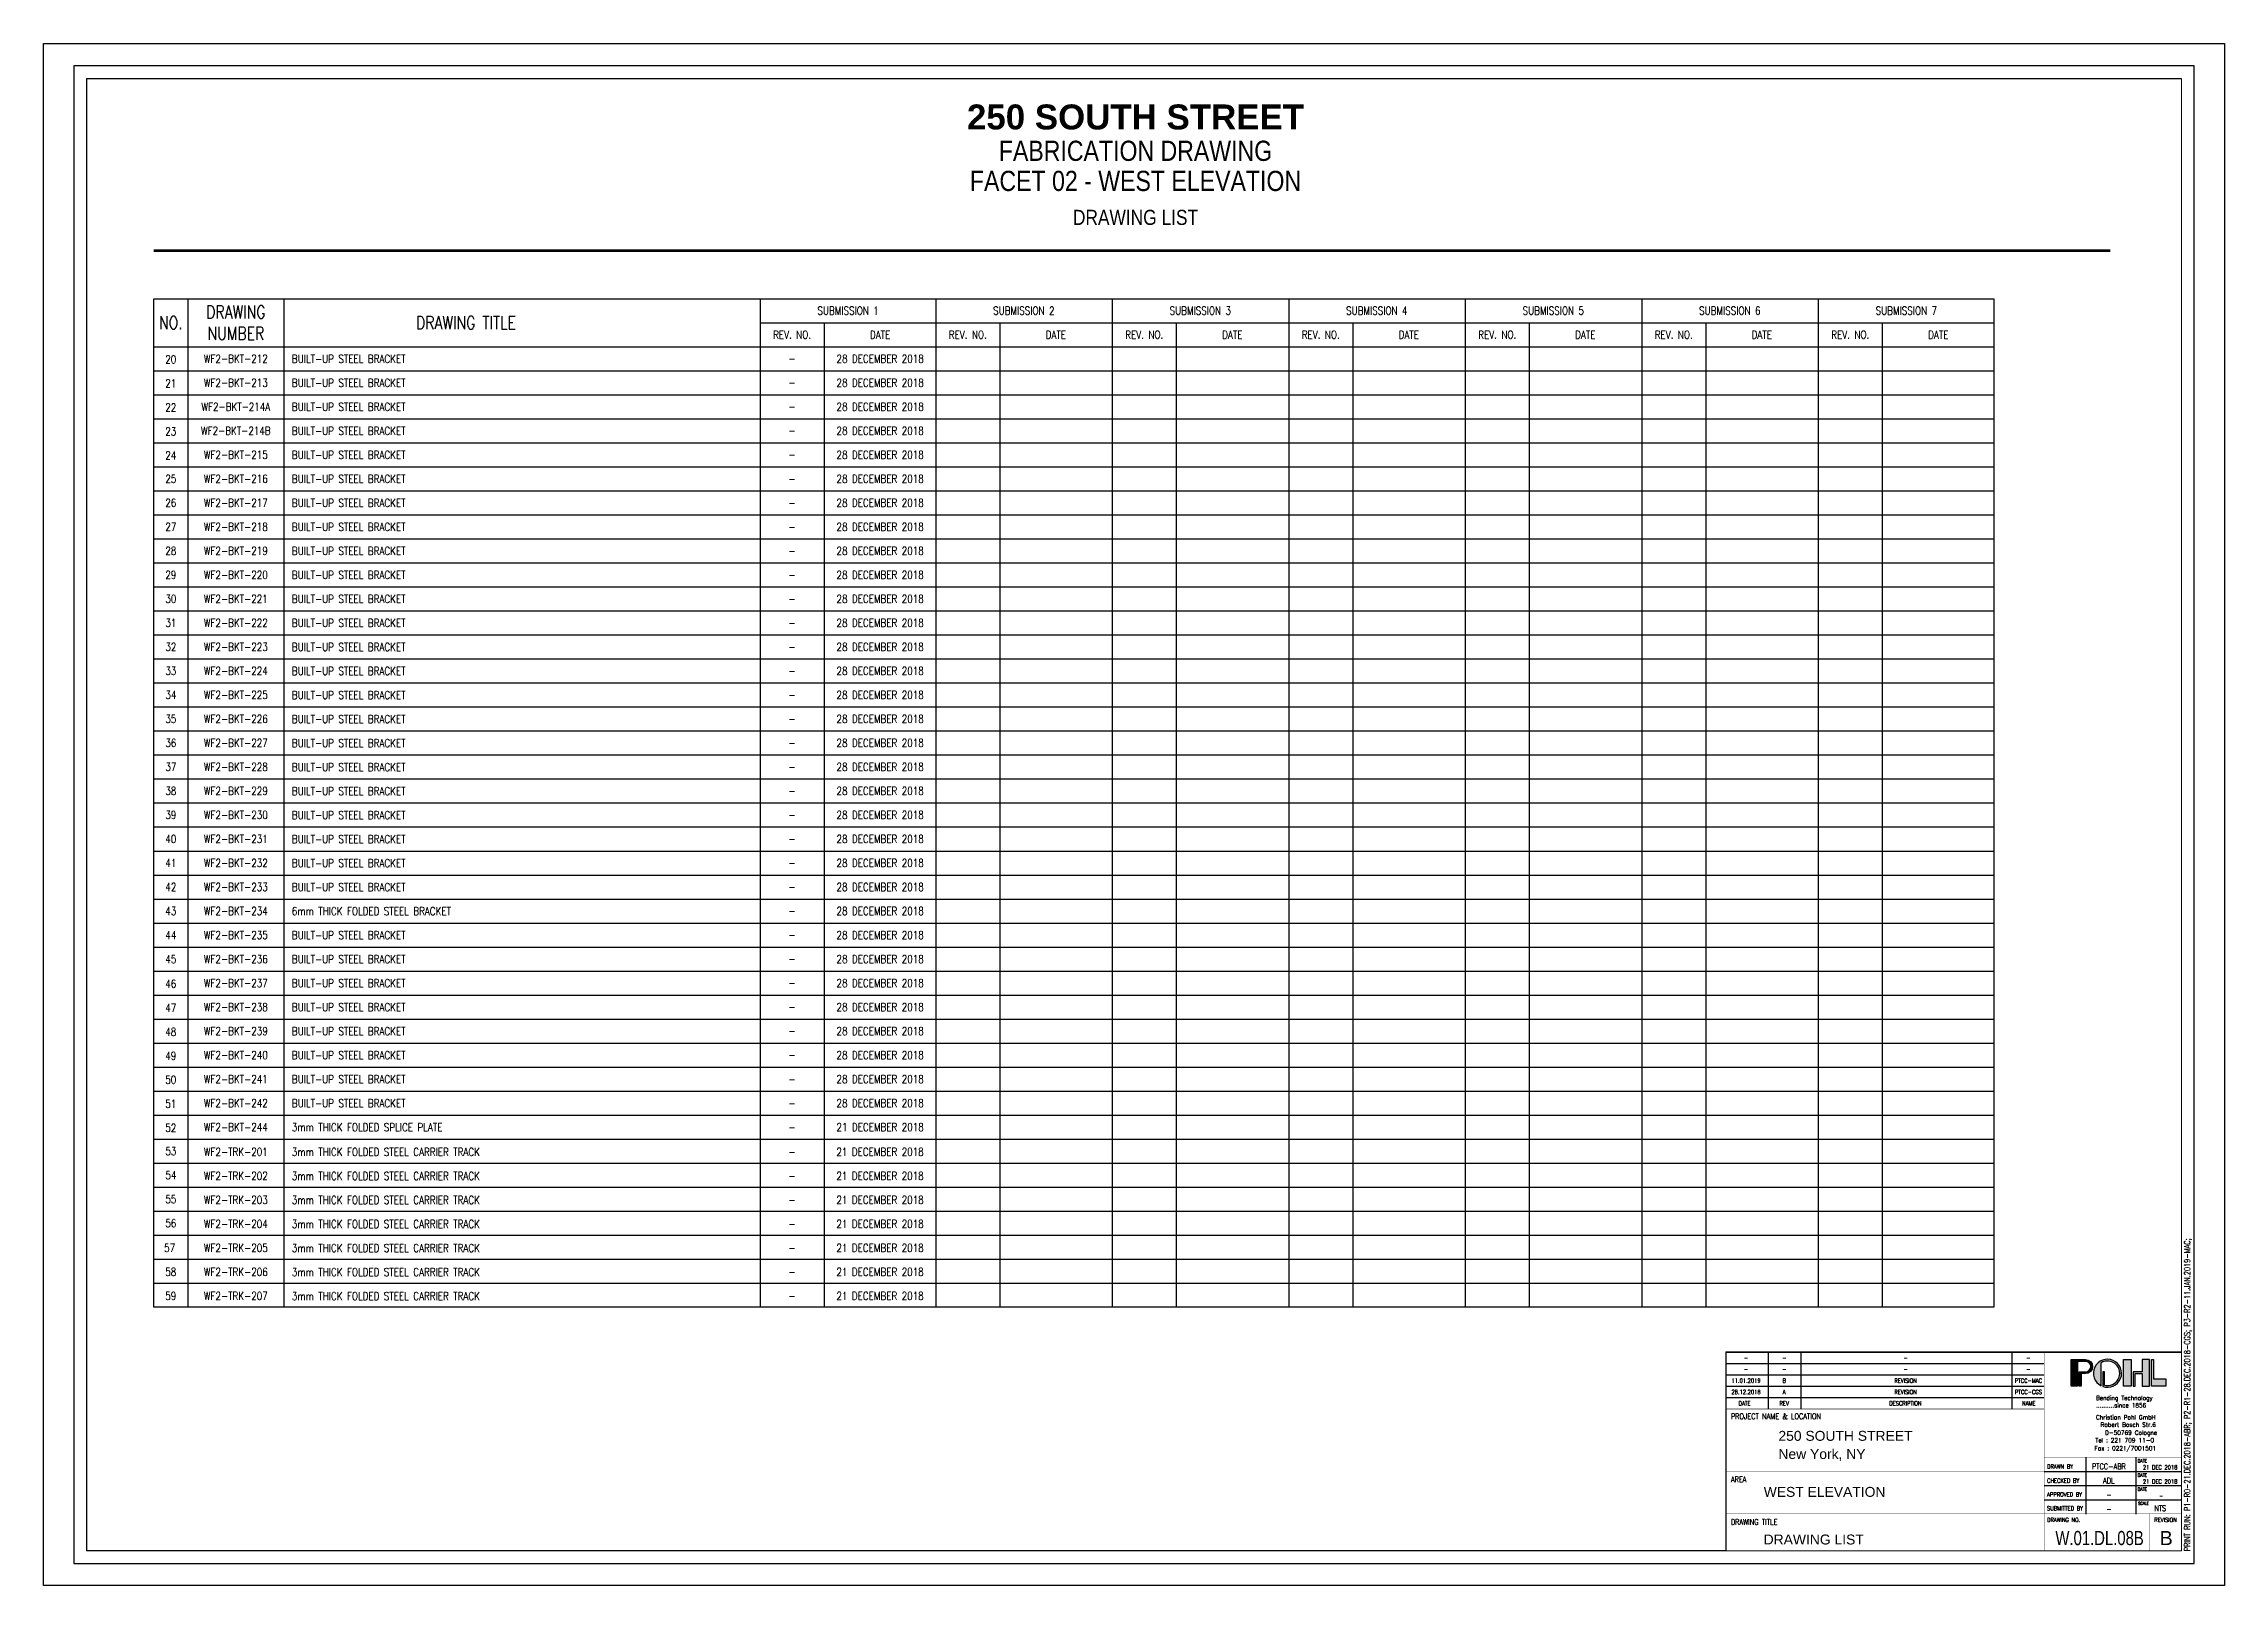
# Paper-space layout 'W.01.DL.08B' of a CAD drawing. Header units: inches. Extents: x -0.5 to 33.6, y -0.3 to 23.7.
# The model-space entities are those that its viewports show. They can reach past a viewport. Long polylines and large blocks are cut down to what shows.
import ezdxf
from ezdxf.enums import TextEntityAlignment as Align

# ---------------------------------------------------------------- set-up
doc = ezdxf.new("R2010")
doc.units = ezdxf.units.IN
doc.header["$MEASUREMENT"] = 0
doc.layers.get('Defpoints').update_dxf_attribs({"color": 250})
for name, color, linetype in [('Z-DIMN-1', 7, 'Continuous'), ('Z-SYMB', 7, 'Continuous'), ('Z-TEXT', 7, 'Continuous')]:
    doc.layers.add(name, color=color, linetype=linetype)
doc.styles.add('Austin', font='romans.shx', dxfattribs={"width": 0.8})
doc.styles.add('AUSTIN_BDR$0$RS8', font='romans.shx', dxfattribs={"width": 0.8})
doc.styles.add('POHL 2', font='arial.ttf')
doc.styles.add('ROMANS', font='romans.shx', dxfattribs={"width": 0.8, "bigfont": 'special.shx'})
doc.styles.get("Standard").update_dxf_attribs({"font": 'ARIALN.TTF'})

# ---------------------------------------------------------------- blocks, each defined once
blk = doc.blocks.new('POHL Germany LOGO A0')
for points in [[(12.4, -6.88), (12.4, -11.97), (13.05, -11.97), (13.05, -7.53), (14.62, -7.53, 1), (14.62, -2.57), (9.53, -2.57), (9.53, -11.97), (11.83, -11.97), (11.83, -3.22), (14.62, -3.22, -1), (14.62, -6.88)], [(21.32, -11.58), (21.32, -6.88), (20.66, -6.88), (20.66, -12.07, 31.872457), (20.09, -11.82), (20.09, -3.73, -1.507879)]]:
    blk.add_hatch(color=150).paths.add_polyline_path(points)
h = blk.add_hatch(color=150)
h.paths.add_polyline_path([(42.92, -11.96), (42.92, -9.34), (38.55, -9.34), (38.55, -2.53), (37.86, -2.53), (37.86, -11.96)])
h.paths.add_polyline_path([(34.62, -7.5), (34.62, -11.99), (37.12, -11.99), (37.12, -2.53), (34.62, -2.53), (34.62, -6.9), (32.12, -6.9), (31.43, -6.9), (31.43, -11.99), (32.12, -11.99), (32.12, -7.5)])
h.paths.add_polyline_path([(30.75, -2.56), (27.99, -2.56), (27.99, -11.99), (30.69, -11.99), (30.75, -11.92)])
at = {"color": 150}
for p, q in [((20.09, -11.82), (20.09, -3.73)), ((21.32, -6.88), (20.66, -6.88)), ((20.66, -6.88), (20.66, -12.07)), ((21.32, -11.58), (21.32, -6.88)), ((30.69, -11.99), (30.75, -11.92))]:
    blk.add_line(p, q, dxfattribs=at)
blk.add_lwpolyline([(12.4, -11.97), (12.4, -6.88), (14.62, -6.88, 1), (14.62, -3.22), (11.83, -3.22), (11.83, -11.97), (9.53, -11.97), (9.53, -2.57), (14.62, -2.57, -1), (14.62, -7.53), (13.05, -7.53), (13.05, -11.97)], format="xyb", close=True, dxfattribs=at)
for points in [[(27.99, -2.56), (30.75, -2.56), (30.75, -11.99), (27.99, -11.99)], [(34.62, -7.5), (34.62, -11.99), (37.12, -11.99), (37.12, -2.53), (34.62, -2.53), (34.62, -6.9), (32.12, -6.9), (31.43, -6.9), (31.43, -11.99), (32.12, -11.99), (32.12, -7.5)], [(42.92, -9.34), (42.92, -11.96), (37.86, -11.96), (37.86, -2.53), (38.55, -2.53), (38.55, -9.34)]]:
    blk.add_lwpolyline(points, close=True, dxfattribs=at)
for centre, radius, start, end in [((22.35, -7.4), 4.96, 250.17273, 242.98446), ((22.36, -7.4), 4.31, 255.97007, 121.76365)]:
    blk.add_arc(centre, radius, start, end, dxfattribs=at)
at = {"style": 'Austin'}
blk.add_text('Bending Technology', height=1.5, dxfattribs=at).set_placement((18.28, -16.84))
at = {"color": 7, "style": 'Austin'}
for s, p in [('Christian Pohl GmbH', (18.28, -23.67)), ('..........since 1856', (18.28, -19.45)), ('Tel : 221 709 11-0', (18.07, -31.77)), ('Robert Bosch Str.6', (19.91, -26.29)), ('D-50769 Cologne', (21.48, -29.11)), ('Fax : 0221/7001501', (17.78, -34.6))]:
    blk.add_text(s, height=1.5, dxfattribs=at).set_placement(p)
blk = doc.blocks.new('Title Block A1 Shop')
at = {"color": 1}
for p, q in [((655.08, 83.75), (836, 83.75)), ((672.06, 83.75), (672.06, 61.25)), ((684.99, 83.75), (684.99, 61.25)), ((768.59, 83.75), (768.59, 61.25)), ((655.08, 65.75), (781.45, 65.75)), ((798.04, 42.13), (798.04, 19.49)), ((817.88, 42.13), (817.88, 19.49))]:
    blk.add_line(p, q, dxfattribs=at)
at = {"color": 14}
for p, q in [((655.08, 79.25), (781.45, 79.25)), ((655.08, 74.75), (781.45, 74.75)), ((655.08, 70.25), (781.45, 70.25)), ((781.45, 36.5), (836, 36.5)), ((781.45, 30.88), (836, 30.88)), ((781.45, 25.25), (836, 25.25))]:
    blk.add_line(p, q, dxfattribs=at)
at = {"color": 8}
blk.add_lwpolyline([(841, 0), (841, 594), (0, 594), (0, 0)], close=True, dxfattribs=at)
at = {"color": 4, "lineweight": 30, "const_width": 0.225}
blk.add_lwpolyline([(836, 5), (836, 589), (5, 589), (5, 5)], close=True, dxfattribs=at)
at = {"color": 4, "const_width": 0.169}
blk.add_lwpolyline([(655.08, 83.75), (836, 83.75), (836, 5), (655.08, 5)], close=True, dxfattribs=at)
for points in [[(781.45, 83.75), (781.45, 5)], [(655.08, 61.25), (781.45, 61.25)], [(655.08, 36.5), (781.45, 36.5)], [(836, 42.13), (781.45, 42.13)], [(655.08, 19.63), (781.45, 19.63)], [(781.45, 19.63), (836, 19.63)], [(823.22, 19.63), (823.22, 5)]]:
    blk.add_lwpolyline(points, dxfattribs=at)
at = {"xscale": 1.125, "yscale": 1.125, "zscale": 1.125}
blk.add_blockref('POHL Germany LOGO A0', (781.45, 83.75), dxfattribs=at)
at = {"color": 8, "style": 'Austin', "width": 0.8}
for p in [(818.55, 39.99), (818.55, 34.36), (818.55, 28.74)]:
    blk.add_text('DATE', height=1.35, dxfattribs=at).set_placement(p)
at = {"color": 7, "style": 'Austin'}
for s, insert, char_height, attachment_point in [('DATE', (665.01, 63.5), 1.688, 6), ('REV', (678.34, 63.5), 1.688, 5), ('DESCRIPTION', (726.41, 63.5), 1.6875, 5), ('NAME', (775.37, 63.5), 1.688, 5)]:
    blk.add_mtext(s, dxfattribs=dict(at, insert=insert, char_height=char_height, attachment_point=attachment_point))
at = {"color": 8}
for s, insert, char_height, attachment_point, style in [('PROJECT NAME & LOCATION', (657.2, 58.34), 2.25, 4, 'Austin'), ('DRAWN BY', (782.61, 38.44), 1.688, 4, 'Austin'), ('AREA', (657.2, 33.32), 2.25, 4, 'Austin'), ('APPROVED BY', (782.61, 27.34), 1.6875, 4, 'Austin'), ('CHECKED BY', (782.61, 32.85), 1.688, 4, 'Austin'), ('DRAWING TITLE', (657.2, 16.43), 2.25, 4, 'Austin'), ('SUBMITTED BY', (782.61, 21.85), 1.6875, 4, 'Austin'), ('\\PDRAWING NO.', (782.61, 18.68), 1.6875, 4, 'AUSTIN_BDR$0$RS8'), ('\\PSCALE', (818.73, 24.8), 1.181, 4, 'Austin'), ('\\PREVISION', (829.61, 18.68), 1.688, 5, 'AUSTIN_BDR$0$RS8')]:
    blk.add_mtext(s, dxfattribs=dict(at, insert=insert, char_height=char_height, attachment_point=attachment_point, style=style))
at = {"color": 8, "style": 'Austin', "width": 0.8}
for tag, height, p in [('DATE_4', 1.69, (663.22, 81.5)), ('NUM_4', 1.69, (678.39, 81.5)), ('DESCRIPTION_4', 1.69, (726.48, 81.5)), ('NAME_4', 1.69, (775.23, 81.5)), ('DATE_3', 1.69, (663.22, 77)), ('DATE_2', 1.69, (663.22, 72.5)), ('NUM_3', 1.69, (678.39, 77)), ('NUM_2', 1.69, (678.39, 72.5)), ('DESCRIPTION_3', 1.69, (726.48, 77)), ('DESCRIPTION_2', 1.69, (726.48, 72.5)), ('NAME_3', 1.69, (775.23, 77)), ('NAME_2', 1.69, (775.23, 72.5)), ('DATE_1', 1.69, (663.22, 68)), ('NUM_1', 1.69, (678.39, 68)), ('DESCRIPTION_1', 1.69, (726.48, 68)), ('NAME_1', 1.69, (775.23, 68)), ('DRAW_BY', 2.25, (807.14, 38.45)), ('DRAW_DATE', 1.69, (827.51, 38.11)), ('CHECK_BY', 2.25, (807.14, 32.83)), ('APP_BY', 2.25, (807.14, 27.2)), ('CHECK_DATE', 1.69, (827.88, 32.48)), ('APP_DATE', 1.69, (827.89, 26.86)), ('SUBMITTED', 2.25, (807.14, 21.58)), ('SCALE', 2.25, (827.51, 21.91))]:
    blk.add_attdef(tag, text='', height=height, dxfattribs=at).set_placement(p, align=Align.MIDDLE_CENTER)
at = {"color": 7, "linetype": 'Continuous', "style": 'POHL 2'}
for tag, p in [('PROJECT_NAME_1', (676.08, 47.44)), ('PROJECT_NAME_2', (676.08, 40.22)), ('AREA', (676.08, 25.23)), ('DRAWING_TITLE', (676.08, 6.34))]:
    blk.add_attdef(tag, text='', height=3.94, dxfattribs=at).set_placement(p, align=Align.BOTTOM_LEFT)
at = {"color": 7, "style": 'POHL 2'}
for tag, p in [('NO.', (785.92, 5.57)), ('REV', (827.26, 5.57))]:
    blk.add_attdef(tag, text='', height=5.63, dxfattribs=at).set_placement(p, align=Align.BOTTOM_LEFT)

msp = doc.modelspace()

# ---------------------------------------------------------------- linework, layer by layer
msp.add_lwpolyline([(-106.817, -387.301, 0.0394, 0.0394, 0), (-76.266, -387.301, 0, 0, 0)], format="xyseb")
for points in [[(-106.817, -389.176), (-78.082, -389.176)], [(-106.817, -389.551), (-78.082, -389.551)], [(-106.817, -389.926), (-78.082, -389.926)], [(-106.817, -390.301), (-78.082, -390.301)], [(-106.817, -390.676), (-78.082, -390.676)], [(-106.817, -391.051), (-78.082, -391.051)], [(-106.817, -391.426), (-78.082, -391.426)], [(-106.817, -391.801), (-78.082, -391.801)], [(-106.817, -392.176), (-78.082, -392.176)], [(-106.817, -392.551), (-78.082, -392.551)], [(-106.817, -392.926), (-78.082, -392.926)], [(-106.817, -393.301), (-78.082, -393.301)], [(-106.817, -393.676), (-78.082, -393.676)], [(-106.817, -394.051), (-78.082, -394.051)], [(-106.817, -394.426), (-78.082, -394.426)], [(-106.817, -394.801), (-78.082, -394.801)], [(-106.817, -395.176), (-78.082, -395.176)], [(-106.817, -395.551), (-78.082, -395.551)], [(-106.817, -395.926), (-78.082, -395.926)], [(-106.817, -396.301), (-78.082, -396.301)], [(-106.817, -396.676), (-78.082, -396.676)], [(-106.817, -397.051), (-78.082, -397.051)], [(-106.817, -397.426), (-78.082, -397.426)], [(-106.817, -397.801), (-78.082, -397.801)], [(-106.817, -398.176), (-78.082, -398.176)], [(-106.817, -398.551), (-78.082, -398.551)], [(-106.817, -398.926), (-78.082, -398.926)], [(-106.817, -399.301), (-78.082, -399.301)], [(-106.817, -399.676), (-78.082, -399.676)], [(-106.817, -400.051), (-78.082, -400.051)], [(-106.817, -400.426), (-78.082, -400.426)], [(-106.817, -400.801), (-78.082, -400.801)], [(-106.817, -401.176), (-78.082, -401.176)], [(-106.817, -401.551), (-78.082, -401.551)], [(-106.817, -401.926), (-78.082, -401.926)], [(-106.817, -402.301), (-78.082, -402.301)], [(-106.817, -402.676), (-78.082, -402.676)], [(-106.817, -402.676), (-78.082, -402.676)], [(-106.817, -403.051), (-78.082, -403.051)], [(-106.817, -403.426), (-78.082, -403.426)]]:
    msp.add_lwpolyline(points)
at = {"layer": 'Defpoints'}
msp.add_lwpolyline([(-107.862, -384.612), (-75.146, -384.612), (-75.146, -404.504), (-82.269, -404.504), (-82.269, -407.604), (-107.862, -407.604)], close=True, dxfattribs=at)
at = {"layer": 'Z-SYMB', "color": 5}
msp.add_lwpolyline([(-106.817, -388.051), (-78.082, -388.051), (-78.082, -403.801), (-106.817, -403.801)], close=True, dxfattribs=at)
at = {"layer": 'Z-SYMB', "color": 1}
for points in [[(-106.286, -388.051), (-106.286, -403.801)], [(-104.786, -388.051), (-104.786, -403.801)]]:
    msp.add_lwpolyline(points, dxfattribs=at)
at = {"layer": 'Z-SYMB', "color": 5}
for points in [[(-97.35, -388.051), (-97.35, -403.801)], [(-94.606, -388.051), (-94.606, -403.801)], [(-91.85, -388.051), (-91.85, -403.801)], [(-89.094, -388.051), (-89.094, -403.801)], [(-86.338, -388.051), (-86.338, -403.801)], [(-83.582, -388.051), (-83.582, -403.801)], [(-80.825, -388.051), (-80.825, -403.801)], [(-106.817, -388.801), (-78.082, -388.801)]]:
    msp.add_lwpolyline(points, dxfattribs=at)
at = {"layer": 'Z-SYMB', "color": 2}
for points in [[(-97.35, -388.426), (-78.082, -388.426)], [(-96.35, -388.426), (-96.35, -403.801)], [(-93.606, -388.426), (-93.606, -403.801)], [(-90.85, -388.426), (-90.85, -403.801)], [(-88.094, -388.426), (-88.094, -403.801)], [(-85.338, -388.426), (-85.338, -403.801)], [(-82.582, -388.426), (-82.582, -403.801)], [(-79.825, -388.426), (-79.825, -403.801)]]:
    msp.add_lwpolyline(points, dxfattribs=at)

# ---------------------------------------------------------------- texts
at = {"insert": (-91.487, -385.018), "char_height": 0.38976, "width": 18.05801, "attachment_point": 2}
msp.add_mtext('{\\fArial Greek|b1|i0|c0|p34;250 SOUTH STREET}', dxfattribs=at)
at = {"attachment_point": 2}
for s, insert, char_height in [('FABRICATION DRAWING', (-91.487, -385.584), 0.31496), ('FACET 02 - WEST ELEVATION', (-91.487, -386.054), 0.31496), ('DRAWING LIST', (-91.487, -386.663), 0.23622)]:
    msp.add_mtext(s, dxfattribs=dict(at, insert=insert, char_height=char_height))
at = {"layer": 'Z-TEXT', "style": 'ROMANS', "width": 0.8}
for s, height, p in [('BUILT-UP STEEL BRACKET', 0.1254, (-104.661, -388.99)), ('BUILT-UP STEEL BRACKET', 0.1254, (-104.661, -389.365)), ('BUILT-UP STEEL BRACKET', 0.1254, (-104.661, -389.74)), ('BUILT-UP STEEL BRACKET', 0.12538, (-104.661, -390.115)), ('BUILT-UP STEEL BRACKET', 0.12538, (-104.661, -390.49)), ('BUILT-UP STEEL BRACKET', 0.12538, (-104.661, -390.865)), ('BUILT-UP STEEL BRACKET', 0.12538, (-104.661, -391.24)), ('BUILT-UP STEEL BRACKET', 0.12538, (-104.661, -391.615)), ('BUILT-UP STEEL BRACKET', 0.12538, (-104.661, -391.99)), ('BUILT-UP STEEL BRACKET', 0.12538, (-104.661, -392.365)), ('BUILT-UP STEEL BRACKET', 0.12538, (-104.661, -392.74)), ('BUILT-UP STEEL BRACKET', 0.12538, (-104.661, -393.115)), ('BUILT-UP STEEL BRACKET', 0.12538, (-104.661, -393.49)), ('BUILT-UP STEEL BRACKET', 0.12538, (-104.661, -393.865)), ('BUILT-UP STEEL BRACKET', 0.12538, (-104.661, -394.24)), ('BUILT-UP STEEL BRACKET', 0.12538, (-104.661, -394.615)), ('BUILT-UP STEEL BRACKET', 0.12538, (-104.661, -394.99)), ('BUILT-UP STEEL BRACKET', 0.12538, (-104.661, -395.365)), ('BUILT-UP STEEL BRACKET', 0.12538, (-104.661, -395.74)), ('BUILT-UP STEEL BRACKET', 0.12538, (-104.661, -396.115)), ('BUILT-UP STEEL BRACKET', 0.12538, (-104.661, -396.49)), ('BUILT-UP STEEL BRACKET', 0.12538, (-104.661, -396.865)), ('BUILT-UP STEEL BRACKET', 0.12538, (-104.661, -397.24)), ('6mm THICK FOLDED STEEL BRACKET', 0.12538, (-104.661, -397.615)), ('BUILT-UP STEEL BRACKET', 0.12538, (-104.661, -397.99)), ('BUILT-UP STEEL BRACKET', 0.12538, (-104.661, -398.365)), ('BUILT-UP STEEL BRACKET', 0.12538, (-104.661, -398.74)), ('BUILT-UP STEEL BRACKET', 0.12538, (-104.661, -399.115)), ('BUILT-UP STEEL BRACKET', 0.12538, (-104.661, -399.49)), ('BUILT-UP STEEL BRACKET', 0.12538, (-104.661, -399.865)), ('BUILT-UP STEEL BRACKET', 0.12538, (-104.661, -400.24)), ('BUILT-UP STEEL BRACKET', 0.12538, (-104.661, -400.615)), ('3mm THICK FOLDED SPLICE PLATE', 0.12538, (-104.661, -400.99)), ('3mm THICK FOLDED STEEL CARRIER TRACK', 0.12538, (-104.661, -401.376)), ('3mm THICK FOLDED STEEL CARRIER TRACK', 0.12538, (-104.661, -401.751)), ('3mm THICK FOLDED STEEL CARRIER TRACK', 0.12538, (-104.661, -402.126)), ('3mm THICK FOLDED STEEL CARRIER TRACK', 0.12538, (-104.661, -402.501)), ('3mm THICK FOLDED STEEL CARRIER TRACK', 0.12538, (-104.661, -402.876)), ('3mm THICK FOLDED STEEL CARRIER TRACK', 0.12538, (-104.661, -403.251)), ('3mm THICK FOLDED STEEL CARRIER TRACK', 0.12538, (-104.661, -403.626))]:
    msp.add_text(s, height=height, dxfattribs=at).set_placement(p, align=Align.MIDDLE_LEFT)
at = {"layer": 'Z-TEXT', "linetype": 'Continuous', "style": 'ROMANS', "width": 0.8}
msp.add_text('57', height=0.1254, dxfattribs=at).set_placement((-106.655, -402.937))
at = {"layer": 'Z-TEXT', "color": 2, "char_height": 0.2006, "attachment_point": 5, "style": 'ROMANS'}
for s, insert in [('DRAWING \\PNUMBER', (-105.536, -388.426)), ('NO.', (-106.551, -388.426)), ('DRAWING TITLE', (-101.943, -388.426))]:
    msp.add_mtext(s, dxfattribs=dict(at, insert=insert))
at = {"layer": 'Z-TEXT', "attachment_point": 5, "style": 'ROMANS'}
for s, insert, char_height in [('SUBMISSION 1', (-95.975, -388.238), 0.12538), ('SUBMISSION 2', (-93.231, -388.238), 0.12538), ('SUBMISSION 3', (-90.475, -388.238), 0.12538), ('SUBMISSION 4', (-87.719, -388.238), 0.12538), ('SUBMISSION 5', (-84.963, -388.238), 0.12538), ('SUBMISSION 6', (-82.207, -388.238), 0.12538), ('SUBMISSION 7', (-79.45, -388.238), 0.12538), ('REV. NO.', (-96.85, -388.613), 0.1254), ('DATE', (-95.475, -388.613), 0.1254), ('REV. NO.', (-94.106, -388.613), 0.1254), ('DATE', (-92.731, -388.613), 0.1254), ('REV. NO.', (-91.35, -388.613), 0.1254), ('DATE', (-89.975, -388.613), 0.1254), ('REV. NO.', (-88.594, -388.613), 0.1254), ('DATE', (-87.219, -388.613), 0.1254), ('REV. NO.', (-85.838, -388.613), 0.1254), ('DATE', (-84.463, -388.613), 0.1254), ('REV. NO.', (-83.082, -388.613), 0.1254), ('DATE', (-81.707, -388.613), 0.1254), ('REV. NO.', (-80.325, -388.613), 0.1254), ('DATE', (-78.95, -388.613), 0.1254), ('20', (-106.552, -388.999), 0.1254), ('WF2-BKT-212', (-105.536, -388.988), 0.1254), ('-', (-96.85, -388.988), 0.125), ('28 DECEMBER 2018', (-95.475, -388.988), 0.1254), ('21', (-106.552, -389.374), 0.1254), ('WF2-BKT-213', (-105.536, -389.363), 0.1254), ('-', (-96.85, -389.363), 0.125), ('28 DECEMBER 2018', (-95.475, -389.363), 0.1254), ('22', (-106.552, -389.749), 0.1254), ('WF2-BKT-214A', (-105.536, -389.738), 0.1254), ('-', (-96.85, -389.738), 0.125), ('28 DECEMBER 2018', (-95.475, -389.738), 0.1254), ('23', (-106.552, -390.124), 0.1254), ('WF2-BKT-214B', (-105.536, -390.113), 0.12538), ('-', (-96.85, -390.113), 0.125), ('28 DECEMBER 2018', (-95.475, -390.113), 0.12538), ('24', (-106.552, -390.499), 0.1254), ('WF2-BKT-215', (-105.536, -390.488), 0.12538), ('-', (-96.85, -390.488), 0.125), ('28 DECEMBER 2018', (-95.475, -390.488), 0.12538), ('25', (-106.551, -390.863), 0.1254), ('WF2-BKT-216', (-105.536, -390.863), 0.12538), ('-', (-96.85, -390.863), 0.125), ('28 DECEMBER 2018', (-95.475, -390.863), 0.12538), ('26', (-106.551, -391.238), 0.1254), ('WF2-BKT-217', (-105.536, -391.238), 0.12538), ('-', (-96.85, -391.238), 0.125), ('28 DECEMBER 2018', (-95.475, -391.238), 0.12538), ('27', (-106.551, -391.613), 0.1254), ('WF2-BKT-218', (-105.536, -391.613), 0.12538), ('-', (-96.85, -391.613), 0.125), ('28 DECEMBER 2018', (-95.475, -391.613), 0.12538), ('28', (-106.551, -391.988), 0.1254), ('WF2-BKT-219', (-105.536, -391.988), 0.12538), ('28 DECEMBER 2018', (-95.475, -391.988), 0.12538), ('29', (-106.551, -392.363), 0.1254), ('WF2-BKT-220', (-105.536, -392.363), 0.12538), ('-', (-96.85, -391.988), 0.125), ('28 DECEMBER 2018', (-95.475, -392.363), 0.12538), ('-', (-96.85, -392.363), 0.125), ('30', (-106.551, -392.738), 0.1254), ('WF2-BKT-221', (-105.536, -392.738), 0.12538), ('-', (-96.85, -392.738), 0.125), ('28 DECEMBER 2018', (-95.475, -392.738), 0.12538), ('31', (-106.551, -393.113), 0.1254), ('WF2-BKT-222', (-105.536, -393.113), 0.12538), ('-', (-96.85, -393.113), 0.125), ('28 DECEMBER 2018', (-95.475, -393.113), 0.12538), ('32', (-106.551, -393.488), 0.1254), ('WF2-BKT-223', (-105.536, -393.488), 0.12538), ('-', (-96.85, -393.488), 0.125), ('28 DECEMBER 2018', (-95.475, -393.488), 0.12538), ('33', (-106.551, -393.863), 0.1254), ('WF2-BKT-224', (-105.536, -393.863), 0.12538), ('-', (-96.85, -393.863), 0.125), ('28 DECEMBER 2018', (-95.475, -393.863), 0.12538), ('34', (-106.551, -394.238), 0.1254), ('WF2-BKT-225', (-105.536, -394.238), 0.12538), ('-', (-96.85, -394.238), 0.125), ('28 DECEMBER 2018', (-95.475, -394.238), 0.12538), ('35', (-106.551, -394.613), 0.1254), ('WF2-BKT-226', (-105.536, -394.613), 0.12538), ('-', (-96.85, -394.613), 0.125), ('28 DECEMBER 2018', (-95.475, -394.613), 0.12538), ('36', (-106.551, -394.988), 0.1254), ('WF2-BKT-227', (-105.536, -394.988), 0.12538), ('-', (-96.85, -394.988), 0.125), ('28 DECEMBER 2018', (-95.475, -394.988), 0.12538), ('37', (-106.551, -395.363), 0.1254), ('WF2-BKT-228', (-105.536, -395.363), 0.12538), ('-', (-96.85, -395.363), 0.125), ('28 DECEMBER 2018', (-95.475, -395.363), 0.12538), ('38', (-106.551, -395.738), 0.1254), ('WF2-BKT-229', (-105.536, -395.738), 0.12538), ('28 DECEMBER 2018', (-95.475, -395.738), 0.12538), ('39', (-106.551, -396.113), 0.1254), ('WF2-BKT-230', (-105.536, -396.113), 0.12538), ('-', (-96.85, -395.738), 0.125), ('28 DECEMBER 2018', (-95.475, -396.113), 0.12538), ('-', (-96.85, -396.113), 0.125), ('40', (-106.551, -396.488), 0.1254), ('WF2-BKT-231', (-105.536, -396.488), 0.12538), ('-', (-96.85, -396.488), 0.125), ('28 DECEMBER 2018', (-95.475, -396.488), 0.12538), ('41', (-106.551, -396.863), 0.1254), ('WF2-BKT-232', (-105.536, -396.863), 0.12538), ('-', (-96.85, -396.863), 0.125), ('28 DECEMBER 2018', (-95.475, -396.863), 0.12538), ('42', (-106.551, -397.238), 0.1254), ('WF2-BKT-233', (-105.536, -397.238), 0.12538), ('-', (-96.85, -397.238), 0.125), ('28 DECEMBER 2018', (-95.475, -397.238), 0.12538), ('43', (-106.551, -397.613), 0.1254), ('WF2-BKT-234', (-105.536, -397.613), 0.12538), ('-', (-96.85, -397.613), 0.125), ('28 DECEMBER 2018', (-95.475, -397.613), 0.12538), ('44', (-106.551, -397.988), 0.1254), ('WF2-BKT-235', (-105.536, -397.988), 0.12538), ('-', (-96.85, -397.988), 0.125), ('28 DECEMBER 2018', (-95.475, -397.988), 0.12538), ('45', (-106.551, -398.363), 0.1254), ('WF2-BKT-236', (-105.536, -398.363), 0.12538), ('-', (-96.85, -398.363), 0.125), ('28 DECEMBER 2018', (-95.475, -398.363), 0.12538), ('46', (-106.552, -398.749), 0.1254), ('WF2-BKT-237', (-105.536, -398.738), 0.12538), ('-', (-96.85, -398.738), 0.125), ('28 DECEMBER 2018', (-95.475, -398.738), 0.12538), ('47', (-106.552, -399.124), 0.1254), ('WF2-BKT-238', (-105.536, -399.113), 0.12538), ('-', (-96.85, -399.113), 0.125), ('28 DECEMBER 2018', (-95.475, -399.113), 0.12538), ('48', (-106.552, -399.499), 0.1254), ('WF2-BKT-239', (-105.536, -399.488), 0.12538), ('28 DECEMBER 2018', (-95.475, -399.488), 0.12538), ('WF2-BKT-240', (-105.536, -399.863), 0.12538), ('-', (-96.85, -399.488), 0.125), ('28 DECEMBER 2018', (-95.475, -399.863), 0.12538), ('49', (-106.552, -399.874), 0.1254), ('-', (-96.85, -399.863), 0.125), ('50', (-106.552, -400.249), 0.1254), ('WF2-BKT-241', (-105.536, -400.238), 0.12538), ('-', (-96.85, -400.238), 0.125), ('28 DECEMBER 2018', (-95.475, -400.238), 0.12538), ('51', (-106.552, -400.624), 0.1254), ('WF2-BKT-242', (-105.536, -400.613), 0.12538), ('-', (-96.85, -400.613), 0.125), ('28 DECEMBER 2018', (-95.475, -400.613), 0.12538), ('52', (-106.552, -400.999), 0.1254), ('WF2-BKT-244', (-105.536, -400.988), 0.1254), ('-', (-96.85, -400.988), 0.125), ('21 DECEMBER 2018', (-95.475, -400.988), 0.12538), ('53', (-106.551, -401.363), 0.1254), ('WF2-TRK-201', (-105.536, -401.374), 0.1254), ('-', (-96.851, -401.374), 0.125), ('21 DECEMBER 2018', (-95.476, -401.374), 0.12538), ('54', (-106.551, -401.738), 0.1254), ('WF2-TRK-202', (-105.536, -401.749), 0.1254), ('-', (-96.851, -401.749), 0.125), ('21 DECEMBER 2018', (-95.476, -401.749), 0.12538), ('55', (-106.551, -402.113), 0.1254), ('WF2-TRK-203', (-105.536, -402.124), 0.1254), ('-', (-96.851, -402.124), 0.125), ('21 DECEMBER 2018', (-95.476, -402.124), 0.12538), ('56', (-106.551, -402.488), 0.1254), ('WF2-TRK-204', (-105.536, -402.499), 0.1254), ('-', (-96.851, -402.499), 0.125), ('21 DECEMBER 2018', (-95.476, -402.499), 0.12538), ('WF2-TRK-205', (-105.536, -402.874), 0.1254), ('21 DECEMBER 2018', (-95.476, -402.874), 0.12538), ('58', (-106.552, -403.249), 0.1254), ('WF2-TRK-206', (-105.536, -403.249), 0.1254), ('-', (-96.851, -402.874), 0.125), ('21 DECEMBER 2018', (-95.476, -403.249), 0.12538), ('-', (-96.851, -403.249), 0.125), ('59', (-106.552, -403.624), 0.1254), ('WF2-TRK-207', (-105.536, -403.624), 0.1254), ('-', (-96.851, -403.624), 0.125), ('21 DECEMBER 2018', (-95.476, -403.624), 0.12538)]:
    msp.add_mtext(s, dxfattribs=dict(at, insert=insert, char_height=char_height))

psp = doc.layouts.new('W.01.DL.08B')

# ---------------------------------------------------------------- linework, layer by layer
at = {"layer": 'Defpoints'}
psp.add_lwpolyline([(-0.474, 23.734), (33.581, 23.734), (33.581, -0.343), (-0.474, -0.343)], close=True, dxfattribs=at)

# ---------------------------------------------------------------- block references
at = {"layer": 'Z-DIMN-1'}
ref = psp.add_blockref('Title Block A1 Shop', (0, 0), dxfattribs=dict(at, xscale=0.03937007874016001, yscale=0.03937007874016001, zscale=0.03937007874016001))
ref.add_attrib('DRAWING_TITLE', 'DRAWING LIST', dxfattribs={"layer": '0', "color": 7, "linetype": 'Continuous', "height": 0.15502, "style": 'POHL 2'}).set_placement((26.386, 0.249), align=Align.BOTTOM_LEFT)
ref.add_attrib('PROJECT_NAME_2', 'New York, NY', dxfattribs={"layer": '0', "color": 7, "linetype": 'Continuous', "height": 0.15502, "style": 'POHL 2'}).set_placement((26.617, 1.584), align=Align.BOTTOM_LEFT)
ref.add_attrib('SUBMITTED', '-', dxfattribs={"layer": '0', "color": 8, "height": 0.0886, "style": 'Austin', "width": 0.8}).set_placement((31.777, 0.85), align=Align.MIDDLE_CENTER)
ref.add_attrib('APP_DATE', '-', dxfattribs={"layer": '0', "color": 8, "height": 0.0664, "style": 'Austin', "width": 0.8}).set_placement((32.594, 1.057), align=Align.MIDDLE_CENTER)
ref.add_attrib('CHECK_DATE', '21 DEC 2018', dxfattribs={"layer": '0', "color": 8, "height": 0.06644, "style": 'Austin', "width": 0.8}).set_placement((32.578, 1.279), align=Align.MIDDLE_CENTER)
ref.add_attrib('DATE_4', '-', dxfattribs={"layer": '0', "color": 8, "height": 0.0664, "style": 'Austin', "width": 0.8}).set_placement((26.111, 3.209), align=Align.MIDDLE_CENTER)
ref.add_attrib('NUM_4', '-', dxfattribs={"layer": '0', "color": 8, "height": 0.0664, "style": 'Austin', "width": 0.8}).set_placement((26.708, 3.209), align=Align.MIDDLE_CENTER)
ref.add_attrib('DESCRIPTION_4', '-', dxfattribs={"layer": '0', "color": 8, "height": 0.0664, "style": 'Austin', "width": 0.8}).set_placement((28.602, 3.209), align=Align.MIDDLE_CENTER)
ref.add_attrib('NAME_4', '-', dxfattribs={"layer": '0', "color": 8, "height": 0.0664, "style": 'Austin', "width": 0.8}).set_placement((30.521, 3.209), align=Align.MIDDLE_CENTER)
ref.add_attrib('DATE_3', '-', dxfattribs={"layer": '0', "color": 8, "height": 0.0664, "style": 'Austin', "width": 0.8}).set_placement((26.111, 3.031), align=Align.MIDDLE_CENTER)
ref.add_attrib('NUM_3', '-', dxfattribs={"layer": '0', "color": 8, "height": 0.0664, "style": 'Austin', "width": 0.8}).set_placement((26.708, 3.031), align=Align.MIDDLE_CENTER)
ref.add_attrib('DESCRIPTION_3', '-', dxfattribs={"layer": '0', "color": 8, "height": 0.0664, "style": 'Austin', "width": 0.8}).set_placement((28.602, 3.031), align=Align.MIDDLE_CENTER)
ref.add_attrib('NAME_3', '-', dxfattribs={"layer": '0', "color": 8, "height": 0.0664, "style": 'Austin', "width": 0.8}).set_placement((30.521, 3.031), align=Align.MIDDLE_CENTER)
ref.add_attrib('DATE_2', '11.01.2019', dxfattribs={"layer": '0', "color": 8, "height": 0.0664, "style": 'Austin', "width": 0.8}).set_placement((26.111, 2.854), align=Align.MIDDLE_CENTER)
ref.add_attrib('NUM_2', 'B', dxfattribs={"layer": '0', "color": 8, "height": 0.0664, "style": 'Austin', "width": 0.8}).set_placement((26.708, 2.854), align=Align.MIDDLE_CENTER)
ref.add_attrib('DESCRIPTION_2', 'REVISION', dxfattribs={"layer": '0', "color": 8, "height": 0.0664, "style": 'Austin', "width": 0.8}).set_placement((28.602, 2.854), align=Align.MIDDLE_CENTER)
ref.add_attrib('NAME_2', 'PTCC-MAC', dxfattribs={"layer": '0', "color": 8, "height": 0.0664, "style": 'Austin', "width": 0.8}).set_placement((30.521, 2.854), align=Align.MIDDLE_CENTER)
ref.add_attrib('DATE_1', '28.12.2018', dxfattribs={"layer": '0', "color": 8, "height": 0.0664, "style": 'Austin', "width": 0.8}).set_placement((26.111, 2.677), align=Align.MIDDLE_CENTER)
ref.add_attrib('NUM_1', 'A', dxfattribs={"layer": '0', "color": 8, "height": 0.0664, "style": 'Austin', "width": 0.8}).set_placement((26.708, 2.677), align=Align.MIDDLE_CENTER)
ref.add_attrib('DESCRIPTION_1', 'REVISION', dxfattribs={"layer": '0', "color": 8, "height": 0.0664, "style": 'Austin', "width": 0.8}).set_placement((28.602, 2.677), align=Align.MIDDLE_CENTER)
ref.add_attrib('NAME_1', 'PTCC-CGS', dxfattribs={"layer": '0', "color": 8, "height": 0.0664, "style": 'Austin', "width": 0.8}).set_placement((30.521, 2.677), align=Align.MIDDLE_CENTER)
ref.add_attrib('PROJECT_NAME_1', '250 SOUTH STREET', dxfattribs={"layer": '0', "color": 7, "linetype": 'Continuous', "height": 0.15502, "style": 'POHL 2'}).set_placement((26.617, 1.868), align=Align.BOTTOM_LEFT)
ref.add_attrib('AREA', 'WEST ELEVATION', dxfattribs={"layer": '0', "color": 7, "linetype": 'Continuous', "height": 0.15502, "style": 'POHL 2'}).set_placement((26.387, 0.993), align=Align.BOTTOM_LEFT)
ref.add_attrib('NO.', 'W.01.DL.08B', dxfattribs={"layer": '0', "color": 7, "height": 0.22146, "style": 'POHL 2', "width": 0.75}).set_placement((30.942, 0.219), align=Align.BOTTOM_LEFT)
ref.add_attrib('REV', 'B', dxfattribs={"layer": '0', "color": 7, "height": 0.221, "style": 'POHL 2'}).set_placement((32.569, 0.219), align=Align.BOTTOM_LEFT)
ref.add_attrib('DRAW_BY', 'PTCC-ABR', dxfattribs={"layer": '0', "color": 8, "height": 0.0886, "style": 'Austin', "width": 0.8}).set_placement((31.777, 1.514), align=Align.MIDDLE_CENTER)
ref.add_attrib('CHECK_BY', 'ADL', dxfattribs={"layer": '0', "color": 8, "height": 0.0886, "style": 'Austin', "width": 0.8}).set_placement((31.777, 1.292), align=Align.MIDDLE_CENTER)
ref.add_attrib('APP_BY', '-', dxfattribs={"layer": '0', "color": 8, "height": 0.0886, "style": 'Austin', "width": 0.8}).set_placement((31.777, 1.071), align=Align.MIDDLE_CENTER)
ref.add_attrib('DRAW_DATE', '21 DEC 2018', dxfattribs={"layer": '0', "color": 8, "height": 0.06644, "style": 'Austin', "width": 0.8}).set_placement((32.578, 1.5), align=Align.MIDDLE_CENTER)
ref.add_attrib('SCALE', 'NTS', dxfattribs={"layer": '0', "color": 8, "height": 0.0886, "style": 'Austin', "width": 0.666667}).set_placement((32.579, 0.862), align=Align.MIDDLE_CENTER)

# ---------------------------------------------------------------- texts
at = {"layer": 'Z-TEXT', "insert": (33.014, 0.19), "char_height": 0.09375, "attachment_point": 4, "rotation": 90, "style": 'ROMANS'}
psp.add_mtext('PRINT RUN: P1-R0-21.DEC.2018-ABR; P2-R1-28.DEC.2018-CGS; P3-R2-11.JAN.2019-MAC;', dxfattribs=at)

# ---------------------------------------------------------------- viewports
at = {"layer": 'Defpoints'}
psp.add_viewport(center=(16.555, 11.693), size=(32.717, 22.99213), view_center_point=(-91.509, -396.108), view_height=22.99213, dxfattribs=at)

doc.saveas('drawing.dxf')
